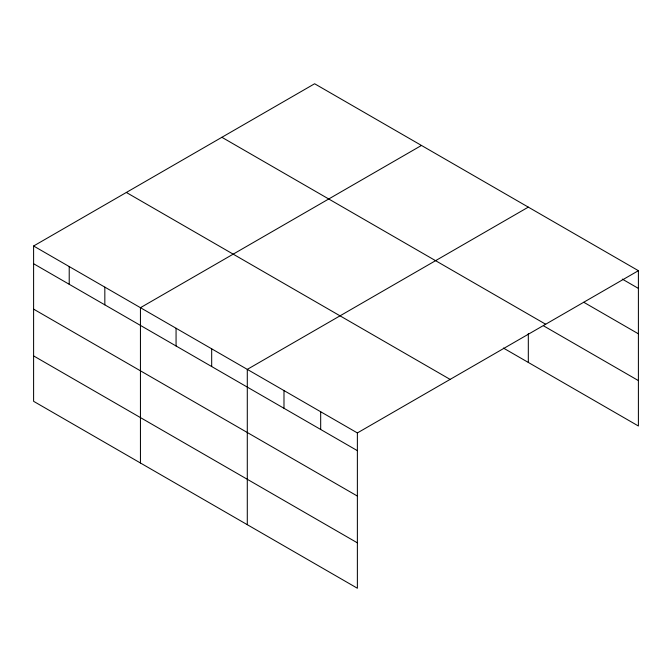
<?xml version="1.0" encoding="UTF-8"?>
<svg xmlns="http://www.w3.org/2000/svg" width="672" height="672" viewBox="0 0 672 672"><rect width="100%" height="100%" fill="white"/><g stroke="black" fill="none" stroke-linecap="round" stroke-linejoin="round"><path stroke-width="1.01" d="M33.6 246.002L357.378 432.936L357.378 588.244L33.6 401.31L33.6 246.002L314.622 83.756L638.4 270.69L638.4 425.998L503.387 348.046M421.47 145.446L140.448 307.692L140.448 463M528.318 207.127L247.296 369.382L247.296 524.689M357.378 432.936L638.4 270.69M622.289 279.107L638.4 288.406M583.808 302.291L638.4 333.816M221.886 137.298L545.664 324.232M543.53 325.819L638.4 380.596M126.336 192.461L450.114 379.394M33.6 263.726L357.378 450.66M33.6 309.128L357.378 496.062M33.6 355.908L357.378 542.842M528.318 333.547L528.318 362.443M320.678 411.751L320.678 429.475M283.987 390.566L283.987 408.282M211.68 348.818L211.68 366.534M176.064 328.255L176.064 345.979M104.832 287.129L104.832 304.853M69.216 266.566L69.216 284.29"/></g></svg>
